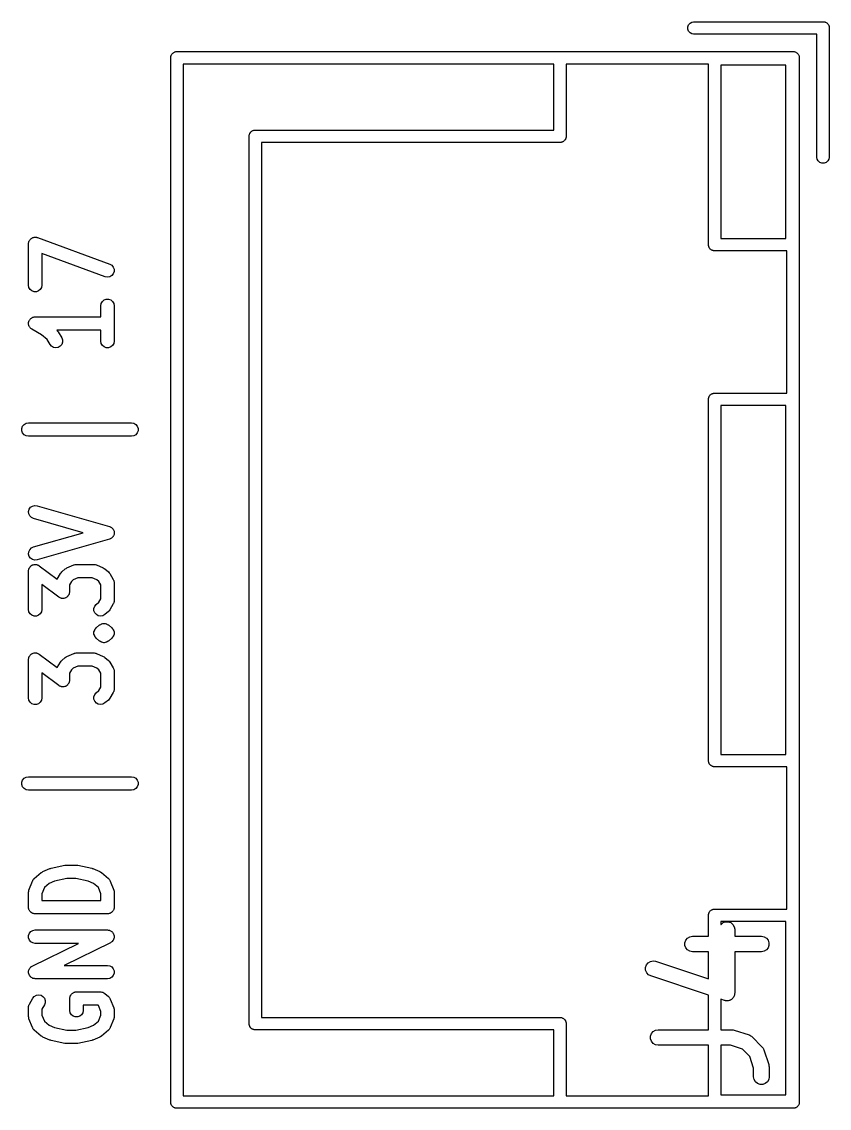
# Model space of a CAD drawing. Extents: x 100.8 to 195, y -113.5 to -35.1.
# Drawn here: x 178.49 to 186.31, y -98.72 to -88.19 of the extents above; entities that cross this region are included whole.
import ezdxf

# ---------------------------------------------------------------- set-up
doc = ezdxf.new("R2010")
doc.units = 0
doc.header["$MEASUREMENT"] = 0
doc.layers.add('BLACK', color=7, linetype='CONTINUOUS')

msp = doc.modelspace()

# ---------------------------------------------------------------- linework, layer by layer
at = {"layer": 'BLACK', "linetype": 'CONTINUOUS'}
for p, q in [((184.94, -88.2394), (184.947, -88.2195)), ((184.94, -88.2606), (184.94, -88.2394)), ((184.947, -88.2195), (184.961, -88.2033)), ((184.961, -88.2033), (184.979, -88.1927)), ((184.979, -88.1927), (184.995, -88.19)), ((184.995, -88.19), (186.255, -88.19)), ((186.255, -88.19), (186.261, -88.19)), ((186.255, -88.19), (186.255, -88.19)), ((186.261, -88.19), (186.266, -88.1918)), ((186.266, -88.1918), (186.271, -88.1927)), ((186.271, -88.1927), (186.275, -88.1954)), ((186.275, -88.1954), (186.28, -88.1972)), ((186.28, -88.1972), (186.285, -88.2007)), ((186.285, -88.2007), (186.289, -88.2033)), ((186.289, -88.2033), (186.293, -88.2074)), ((186.293, -88.2074), (186.297, -88.2108)), ((186.297, -88.2108), (186.299, -88.2155)), ((186.299, -88.2155), (186.303, -88.2195)), ((186.303, -88.2195), (186.305, -88.2245)), ((186.305, -88.2245), (186.307, -88.2292)), ((186.307, -88.2292), (186.308, -88.2344)), ((186.308, -88.2344), (186.31, -88.2394)), ((186.31, -88.2394), (186.31, -88.2447)), ((184.947, -88.2805), (184.94, -88.2606)), ((184.961, -88.2967), (184.947, -88.2805)), ((184.979, -88.3073), (184.961, -88.2967)), ((184.995, -88.31), (184.979, -88.3073)), ((186.19, -88.31), (184.995, -88.31)), ((186.19, -89.5052), (186.19, -88.31)), ((186.31, -88.2447), (186.31, -88.2448)), ((186.31, -88.2448), (186.31, -89.5052)), ((179.93, -88.5294), (179.932, -88.5244)), ((179.93, -88.5347), (179.93, -88.5294)), ((179.93, -88.5348), (179.93, -88.5347)), ((179.93, -98.6494), (179.93, -88.5348)), ((179.932, -88.5244), (179.933, -88.5192)), ((179.933, -88.5192), (179.935, -88.5145)), ((179.935, -88.5145), (179.937, -88.5095)), ((179.937, -88.5095), (179.941, -88.5055)), ((179.941, -88.5055), (179.943, -88.5008)), ((179.943, -88.5008), (179.947, -88.4974)), ((179.947, -88.4974), (179.951, -88.4933)), ((179.951, -88.4933), (179.955, -88.4907)), ((179.955, -88.4907), (179.96, -88.4872)), ((179.96, -88.4872), (179.965, -88.4854)), ((179.965, -88.4854), (179.969, -88.4827)), ((179.969, -88.4827), (179.974, -88.4818)), ((179.974, -88.4818), (179.979, -88.48)), ((179.979, -88.48), (179.985, -88.48)), ((179.985, -88.48), (179.985, -88.48)), ((179.985, -88.48), (185.965, -88.48)), ((185.965, -88.48), (185.971, -88.48)), ((185.965, -88.48), (185.965, -88.48)), ((185.971, -88.48), (185.976, -88.4818)), ((185.976, -88.4818), (185.981, -88.4827)), ((185.981, -88.4827), (185.985, -88.4854)), ((185.985, -88.4854), (185.99, -88.4872)), ((185.99, -88.4872), (185.995, -88.4907)), ((185.995, -88.4907), (185.999, -88.4933)), ((185.999, -88.4933), (186.003, -88.4974)), ((186.003, -88.4974), (186.007, -88.5008)), ((186.007, -88.5008), (186.009, -88.5055)), ((186.009, -88.5055), (186.013, -88.5095)), ((186.013, -88.5095), (186.015, -88.5145)), ((186.015, -88.5145), (186.017, -88.5192)), ((186.017, -88.5192), (186.018, -88.5244)), ((186.018, -88.5244), (186.02, -88.5294)), ((186.02, -88.5294), (186.02, -88.5347)), ((186.02, -88.5347), (186.02, -88.5348)), ((186.02, -88.5348), (186.02, -98.6652)), ((180.05, -88.6), (180.05, -98.6)), ((183.64, -88.6), (180.05, -88.6)), ((183.64, -89.24), (183.64, -88.6)), ((185.14, -88.6), (183.76, -88.6)), ((183.76, -88.6), (183.76, -89.3052)), ((185.14, -90.3394), (185.14, -88.6)), ((185.26, -88.61), (185.26, -90.29)), ((185.89, -88.61), (185.26, -88.61)), ((185.89, -90.29), (185.89, -88.61)), ((180.69, -89.2894), (180.692, -89.2844)), ((180.69, -89.2947), (180.69, -89.2894)), ((180.692, -89.2844), (180.693, -89.2792)), ((180.693, -89.2792), (180.695, -89.2745)), ((180.695, -89.2745), (180.697, -89.2695)), ((180.697, -89.2695), (180.701, -89.2655)), ((180.701, -89.2655), (180.703, -89.2608)), ((180.703, -89.2608), (180.707, -89.2574)), ((180.707, -89.2574), (180.711, -89.2533)), ((180.711, -89.2533), (180.715, -89.2507)), ((180.715, -89.2507), (180.72, -89.2472)), ((180.72, -89.2472), (180.725, -89.2454)), ((180.725, -89.2454), (180.729, -89.2427)), ((180.729, -89.2427), (180.734, -89.2418)), ((180.734, -89.2418), (180.739, -89.24)), ((180.739, -89.24), (180.745, -89.24)), ((180.745, -89.24), (180.745, -89.24)), ((180.745, -89.24), (183.64, -89.24)), ((180.69, -89.2948), (180.69, -89.2947)), ((180.69, -93.5948), (180.69, -89.2948)), ((183.705, -89.36), (180.81, -89.36)), ((180.81, -89.36), (180.81, -97.84)), ((183.711, -89.36), (183.705, -89.36)), ((183.705, -89.36), (183.705, -89.36)), ((183.716, -89.3582), (183.711, -89.36)), ((183.721, -89.3573), (183.716, -89.3582)), ((183.725, -89.3546), (183.721, -89.3573)), ((183.73, -89.3528), (183.725, -89.3546)), ((183.735, -89.3493), (183.73, -89.3528)), ((183.739, -89.3467), (183.735, -89.3493)), ((183.743, -89.3426), (183.739, -89.3467)), ((183.747, -89.3392), (183.743, -89.3426)), ((183.749, -89.3345), (183.747, -89.3392)), ((183.753, -89.3305), (183.749, -89.3345)), ((183.755, -89.3255), (183.753, -89.3305)), ((183.757, -89.3208), (183.755, -89.3255)), ((183.758, -89.3156), (183.757, -89.3208)), ((183.76, -89.3106), (183.758, -89.3156)), ((183.76, -89.3052), (183.76, -89.3053)), ((183.76, -89.3053), (183.76, -89.3106)), ((186.193, -89.5208), (186.19, -89.5052)), ((186.203, -89.5392), (186.193, -89.5208)), ((186.22, -89.5528), (186.203, -89.5392)), ((186.239, -89.56), (186.22, -89.5528)), ((186.261, -89.56), (186.239, -89.56)), ((186.28, -89.5528), (186.261, -89.56)), ((186.297, -89.5392), (186.28, -89.5528)), ((186.307, -89.5208), (186.297, -89.5392)), ((186.31, -89.5052), (186.307, -89.5208)), ((178.552, -90.3429), (178.553, -90.3372)), ((178.552, -90.7429), (178.552, -90.3429)), ((178.553, -90.3314), (178.555, -90.3261)), ((178.553, -90.3372), (178.553, -90.3314)), ((178.555, -90.3261), (178.556, -90.3206)), ((178.556, -90.3206), (178.558, -90.3156)), ((178.558, -90.3156), (178.56, -90.3102)), ((178.56, -90.3102), (178.564, -90.3059)), ((178.564, -90.3059), (178.567, -90.3011)), ((178.567, -90.3011), (178.571, -90.2974)), ((178.571, -90.2974), (178.575, -90.2929)), ((178.575, -90.2929), (178.58, -90.2902)), ((178.58, -90.2902), (178.584, -90.2866)), ((178.584, -90.2866), (178.59, -90.2846)), ((178.59, -90.2846), (178.595, -90.2817)), ((178.595, -90.2817), (178.6, -90.2808)), ((178.6, -90.2808), (178.605, -90.2788)), ((178.605, -90.2788), (178.611, -90.2788)), ((178.611, -90.2788), (178.617, -90.2779)), ((178.617, -90.2779), (178.622, -90.2788)), ((178.622, -90.2788), (178.628, -90.2788)), ((178.628, -90.2788), (178.633, -90.2808)), ((178.633, -90.2808), (178.639, -90.2818)), ((178.639, -90.2818), (179.339, -90.539)), ((185.14, -90.3606), (185.14, -90.3394)), ((185.26, -90.29), (185.89, -90.29)), ((179.294, -90.661), (178.682, -90.436)), ((178.682, -90.436), (178.682, -90.7429)), ((185.142, -90.3656), (185.14, -90.3606)), ((185.143, -90.3708), (185.142, -90.3656)), ((185.145, -90.3755), (185.143, -90.3708)), ((185.147, -90.3805), (185.145, -90.3755)), ((185.151, -90.3845), (185.147, -90.3805)), ((185.153, -90.3892), (185.151, -90.3845)), ((185.157, -90.3926), (185.153, -90.3892)), ((185.161, -90.3967), (185.157, -90.3926)), ((185.165, -90.3993), (185.161, -90.3967)), ((185.17, -90.4028), (185.165, -90.3993)), ((185.175, -90.4046), (185.17, -90.4028)), ((185.179, -90.4073), (185.175, -90.4046)), ((185.184, -90.4082), (185.179, -90.4073)), ((185.189, -90.41), (185.184, -90.4082)), ((185.195, -90.41), (185.189, -90.41)), ((185.9, -90.41), (185.195, -90.41)), ((185.195, -90.41), (185.195, -90.41)), ((185.9, -91.79), (185.9, -90.41)), ((179.339, -90.539), (179.359, -90.5503)), ((179.359, -90.5503), (179.373, -90.5677)), ((179.316, -90.665), (179.294, -90.661)), ((179.339, -90.6611), (179.316, -90.665)), ((179.358, -90.6499), (179.339, -90.6611)), ((179.373, -90.6327), (179.358, -90.6499)), ((179.373, -90.5677), (179.381, -90.5889)), ((179.381, -90.6115), (179.373, -90.6327)), ((179.381, -90.5889), (179.381, -90.6115)), ((178.556, -90.7651), (178.552, -90.7429)), ((178.567, -90.7846), (178.556, -90.7651)), ((178.678, -90.7651), (178.666, -90.7846)), ((178.682, -90.7429), (178.678, -90.7651)), ((178.584, -90.7991), (178.567, -90.7846)), ((178.605, -90.8069), (178.584, -90.7991)), ((178.628, -90.8069), (178.605, -90.8069)), ((178.649, -90.7991), (178.628, -90.8069)), ((178.666, -90.7846), (178.649, -90.7991)), ((179.252, -90.9429), (179.256, -90.9206)), ((179.252, -91.0493), (179.252, -90.9429)), ((179.256, -90.9206), (179.267, -90.9011)), ((179.267, -90.9011), (179.284, -90.8866)), ((179.284, -90.8866), (179.305, -90.8788)), ((179.305, -90.8788), (179.328, -90.8788)), ((179.328, -90.8788), (179.349, -90.8866)), ((179.349, -90.8866), (179.366, -90.9011)), ((179.366, -90.9011), (179.378, -90.9206)), ((179.378, -90.9206), (179.382, -90.9429)), ((179.382, -90.9429), (179.382, -91.2857)), ((178.558, -91.0873), (178.56, -91.0818)), ((178.56, -91.0818), (178.564, -91.0775)), ((178.564, -91.0775), (178.567, -91.0727)), ((178.567, -91.0727), (178.571, -91.069)), ((178.571, -91.069), (178.575, -91.0645)), ((178.575, -91.0645), (178.58, -91.0617)), ((178.58, -91.0617), (178.584, -91.0581)), ((178.584, -91.0581), (178.589, -91.0561)), ((178.589, -91.0561), (178.594, -91.0532)), ((178.594, -91.0532), (178.6, -91.0522)), ((178.6, -91.0522), (178.605, -91.0503)), ((178.605, -91.0503), (178.611, -91.0503)), ((178.611, -91.0503), (178.617, -91.0493)), ((178.617, -91.0493), (179.252, -91.0493)), ((178.552, -91.1146), (178.553, -91.1088)), ((178.553, -91.12), (178.552, -91.1146)), ((178.553, -91.103), (178.555, -91.0978)), ((178.553, -91.1088), (178.553, -91.103)), ((178.553, -91.1256), (178.553, -91.12)), ((178.555, -91.1311), (178.553, -91.1256)), ((178.555, -91.0923), (178.558, -91.0873)), ((178.555, -91.0978), (178.555, -91.0923)), ((178.556, -91.1368), (178.555, -91.1311)), ((178.558, -91.1416), (178.556, -91.1368)), ((178.56, -91.1468), (178.558, -91.1416)), ((178.564, -91.1513), (178.56, -91.1468)), ((178.567, -91.1563), (178.564, -91.1513)), ((178.571, -91.1598), (178.567, -91.1563)), ((178.575, -91.1641), (178.571, -91.1598)), ((178.58, -91.167), (178.575, -91.1641)), ((178.584, -91.1707), (178.58, -91.167)), ((178.679, -91.2248), (178.584, -91.1707)), ((179.252, -91.1793), (178.826, -91.1793)), ((178.826, -91.1793), (178.833, -91.1876)), ((178.833, -91.1876), (178.839, -91.1958)), ((179.252, -91.2857), (179.252, -91.1793)), ((178.733, -91.2708), (178.679, -91.2248)), ((178.761, -91.3185), (178.733, -91.2708)), ((178.839, -91.1958), (178.873, -91.253)), ((178.873, -91.253), (178.881, -91.2741)), ((178.881, -91.2741), (178.881, -91.2967)), ((179.256, -91.3079), (179.252, -91.2857)), ((179.382, -91.2857), (179.378, -91.3079)), ((178.775, -91.3357), (178.761, -91.3185)), ((178.795, -91.3469), (178.775, -91.3357)), ((178.817, -91.3507), (178.795, -91.3469)), ((178.839, -91.3467), (178.817, -91.3507)), ((178.859, -91.3353), (178.839, -91.3467)), ((178.873, -91.318), (178.859, -91.3353)), ((178.881, -91.2967), (178.873, -91.318)), ((179.267, -91.3275), (179.256, -91.3079)), ((179.284, -91.342), (179.267, -91.3275)), ((179.305, -91.3497), (179.284, -91.342)), ((179.328, -91.3497), (179.305, -91.3497)), ((179.349, -91.342), (179.328, -91.3497)), ((179.366, -91.3275), (179.349, -91.342)), ((179.378, -91.3079), (179.366, -91.3275)), ((185.145, -91.8245), (185.147, -91.8195)), ((185.147, -91.8195), (185.151, -91.8155)), ((185.151, -91.8155), (185.153, -91.8108)), ((185.153, -91.8108), (185.157, -91.8074)), ((185.157, -91.8074), (185.161, -91.8033)), ((185.161, -91.8033), (185.165, -91.8007)), ((185.165, -91.8007), (185.17, -91.7972)), ((185.17, -91.7972), (185.175, -91.7954)), ((185.175, -91.7954), (185.179, -91.7927)), ((185.179, -91.7927), (185.184, -91.7918)), ((185.184, -91.7918), (185.189, -91.79)), ((185.189, -91.79), (185.195, -91.79)), ((185.195, -91.79), (185.195, -91.79)), ((185.195, -91.79), (185.9, -91.79)), ((185.14, -91.8394), (185.142, -91.8344)), ((185.14, -91.8447), (185.14, -91.8394)), ((185.14, -91.8448), (185.14, -91.8447)), ((185.14, -95.3394), (185.14, -91.8448)), ((185.142, -91.8344), (185.143, -91.8292)), ((185.143, -91.8292), (185.145, -91.8245)), ((185.26, -91.91), (185.26, -95.29)), ((185.89, -91.91), (185.26, -91.91)), ((185.89, -95.29), (185.89, -91.91)), ((178.486, -92.1316), (178.494, -92.1104)), ((178.486, -92.1541), (178.486, -92.1316)), ((178.494, -92.1104), (178.508, -92.0931)), ((178.508, -92.0931), (178.528, -92.0818)), ((178.528, -92.0818), (178.55, -92.0779)), ((178.55, -92.0779), (179.55, -92.0779)), ((179.55, -92.0779), (179.572, -92.0818)), ((179.572, -92.0818), (179.592, -92.0931)), ((179.592, -92.0931), (179.606, -92.1104)), ((179.606, -92.1104), (179.614, -92.1316)), ((179.614, -92.1316), (179.614, -92.1541)), ((178.494, -92.1754), (178.486, -92.1541)), ((178.508, -92.1927), (178.494, -92.1754)), ((178.528, -92.2039), (178.508, -92.1927)), ((178.55, -92.2079), (178.528, -92.2039)), ((179.55, -92.2079), (178.55, -92.2079)), ((179.572, -92.2039), (179.55, -92.2079)), ((179.592, -92.1927), (179.572, -92.2039)), ((179.606, -92.1754), (179.592, -92.1927)), ((179.614, -92.1541), (179.606, -92.1754)), ((178.552, -92.9361), (178.558, -92.9144)), ((178.554, -92.9586), (178.552, -92.9361)), ((178.563, -92.9793), (178.554, -92.9586)), ((178.558, -92.9144), (178.571, -92.8961)), ((178.579, -92.9955), (178.563, -92.9793)), ((178.571, -92.8961), (178.59, -92.8835)), ((178.59, -92.8835), (178.612, -92.878)), ((178.612, -92.878), (178.635, -92.8804)), ((178.635, -92.8804), (179.335, -93.0804)), ((178.599, -93.0054), (178.579, -92.9955)), ((179.08, -93.1429), (178.599, -93.0054)), ((179.335, -93.0804), (179.339, -93.0824)), ((179.339, -93.0824), (179.343, -93.0835)), ((179.343, -93.0835), (179.349, -93.0873)), ((178.599, -93.2804), (179.08, -93.1429)), ((179.349, -93.0873), (179.355, -93.0902)), ((179.355, -93.0902), (179.358, -93.0936)), ((179.358, -93.0936), (179.362, -93.0961)), ((179.362, -93.1896), (179.358, -93.1922)), ((179.362, -93.0961), (179.366, -93.1016)), ((179.366, -93.1841), (179.362, -93.1896)), ((179.366, -93.1016), (179.371, -93.1065)), ((179.371, -93.1793), (179.366, -93.1841)), ((179.371, -93.1065), (179.372, -93.1107)), ((179.372, -93.175), (179.371, -93.1793)), ((179.372, -93.1107), (179.375, -93.1144)), ((179.375, -93.1713), (179.372, -93.175)), ((179.375, -93.1144), (179.377, -93.1209)), ((179.377, -93.1648), (179.375, -93.1713)), ((179.377, -93.1209), (179.38, -93.1271)), ((179.38, -93.1586), (179.377, -93.1648)), ((179.38, -93.1271), (179.38, -93.1317)), ((179.38, -93.1317), (179.381, -93.1361)), ((179.381, -93.1496), (179.38, -93.154)), ((179.38, -93.154), (179.38, -93.1586)), ((179.381, -93.1361), (179.381, -93.1429)), ((179.381, -93.1429), (179.381, -93.1496)), ((178.563, -93.3065), (178.579, -93.2902)), ((178.579, -93.2902), (178.599, -93.2804)), ((179.335, -93.2054), (178.635, -93.4054)), ((179.339, -93.2033), (179.335, -93.2054)), ((179.343, -93.2022), (179.339, -93.2033)), ((179.349, -93.1984), (179.343, -93.2022)), ((179.355, -93.1955), (179.349, -93.1984)), ((179.358, -93.1922), (179.355, -93.1955)), ((178.552, -93.3496), (178.554, -93.3271)), ((178.558, -93.3713), (178.552, -93.3496)), ((178.554, -93.3271), (178.563, -93.3065)), ((178.571, -93.3896), (178.558, -93.3713)), ((178.59, -93.4022), (178.571, -93.3896)), ((178.552, -93.5065), (178.554, -93.4994)), ((178.554, -93.4994), (178.556, -93.4921)), ((178.556, -93.4921), (178.558, -93.4887)), ((178.558, -93.4887), (178.559, -93.4849)), ((178.559, -93.4849), (178.563, -93.4789)), ((178.563, -93.4789), (178.567, -93.4725)), ((178.567, -93.4725), (178.57, -93.47)), ((178.57, -93.47), (178.572, -93.4668)), ((178.572, -93.4668), (178.578, -93.4628)), ((178.578, -93.4628), (178.584, -93.458)), ((178.584, -93.458), (178.588, -93.4567)), ((178.588, -93.4567), (178.591, -93.4545)), ((178.612, -93.4077), (178.59, -93.4022)), ((178.591, -93.4545), (178.598, -93.4528)), ((178.598, -93.4528), (178.605, -93.4503)), ((178.605, -93.4503), (178.609, -93.4503)), ((178.609, -93.4503), (178.613, -93.4494)), ((178.635, -93.4054), (178.612, -93.4077)), ((178.613, -93.4494), (178.621, -93.4503)), ((178.621, -93.4503), (178.628, -93.4503)), ((178.628, -93.4503), (178.632, -93.4516)), ((178.632, -93.4516), (178.636, -93.4521)), ((178.636, -93.4521), (178.642, -93.4554)), ((178.642, -93.4554), (178.649, -93.458)), ((178.649, -93.458), (178.652, -93.4605)), ((178.652, -93.4605), (178.656, -93.4623)), ((178.656, -93.4623), (178.829, -93.5924)), ((178.874, -93.5221), (178.908, -93.4935)), ((178.908, -93.4935), (178.916, -93.4885)), ((178.916, -93.4885), (178.924, -93.4831)), ((178.924, -93.4831), (178.991, -93.4545)), ((178.991, -93.4545), (178.993, -93.4541)), ((178.993, -93.4541), (178.994, -93.4532)), ((178.994, -93.4532), (179.004, -93.4516)), ((179.004, -93.4516), (179.013, -93.4494)), ((179.013, -93.4494), (179.015, -93.4496)), ((179.015, -93.4496), (179.017, -93.4493)), ((179.017, -93.4493), (179.183, -93.4493)), ((179.183, -93.4493), (179.185, -93.4496)), ((179.185, -93.4496), (179.187, -93.4494)), ((179.187, -93.4494), (179.196, -93.4516)), ((179.196, -93.4516), (179.206, -93.4532)), ((179.206, -93.4532), (179.207, -93.4541)), ((179.207, -93.4541), (179.209, -93.4545)), ((179.209, -93.4545), (179.276, -93.4831)), ((179.276, -93.4831), (179.284, -93.4885)), ((179.284, -93.4885), (179.292, -93.4935)), ((179.292, -93.4935), (179.326, -93.5221)), ((178.552, -93.5104), (178.552, -93.5065)), ((178.552, -93.5143), (178.552, -93.5104)), ((178.552, -93.8857), (178.552, -93.5143)), ((178.829, -93.5924), (178.861, -93.5387)), ((178.861, -93.5387), (178.867, -93.5304)), ((178.867, -93.5304), (178.874, -93.5221)), ((178.985, -93.5987), (178.967, -93.6136)), ((179.03, -93.5793), (178.985, -93.5987)), ((179.17, -93.5793), (179.03, -93.5793)), ((179.215, -93.5987), (179.17, -93.5793)), ((179.233, -93.6136), (179.215, -93.5987)), ((179.326, -93.5221), (179.332, -93.5304)), ((179.332, -93.5304), (179.339, -93.5387)), ((179.339, -93.5387), (179.373, -93.5958)), ((179.373, -93.5958), (179.375, -93.6013)), ((179.375, -93.6013), (179.378, -93.6063)), ((179.378, -93.6063), (179.379, -93.6118)), ((180.69, -97.9052), (180.69, -93.5948)), ((178.844, -93.7663), (178.682, -93.6443)), ((178.682, -93.6443), (178.682, -93.8857)), ((178.967, -93.6136), (178.948, -93.6461)), ((178.948, -93.6461), (178.948, -93.7143)), ((178.948, -93.7143), (178.948, -93.7181)), ((179.252, -93.6461), (179.233, -93.6136)), ((179.252, -93.7824), (179.252, -93.6461)), ((179.379, -93.6118), (179.381, -93.617)), ((179.381, -93.617), (179.381, -93.6228)), ((179.381, -93.6228), (179.382, -93.6286)), ((179.382, -93.6286), (179.382, -93.8)), ((178.848, -93.7681), (178.844, -93.7663)), ((178.851, -93.7706), (178.848, -93.7681)), ((178.858, -93.7731), (178.851, -93.7706)), ((178.864, -93.7765), (178.858, -93.7731)), ((178.868, -93.777), (178.864, -93.7765)), ((178.872, -93.7783), (178.868, -93.777)), ((178.879, -93.7783), (178.872, -93.7783)), ((178.887, -93.7792), (178.879, -93.7783)), ((178.891, -93.7783), (178.887, -93.7792)), ((178.895, -93.7783), (178.891, -93.7783)), ((178.902, -93.7758), (178.895, -93.7783)), ((178.909, -93.7741), (178.902, -93.7758)), ((178.912, -93.7719), (178.909, -93.7741)), ((178.916, -93.7706), (178.912, -93.7719)), ((178.922, -93.7658), (178.916, -93.7706)), ((178.928, -93.7617), (178.922, -93.7658)), ((178.93, -93.7586), (178.928, -93.7617)), ((178.933, -93.7561), (178.93, -93.7586)), ((178.937, -93.7496), (178.933, -93.7561)), ((178.941, -93.7437), (178.937, -93.7496)), ((178.942, -93.7399), (178.941, -93.7437)), ((178.944, -93.7365), (178.942, -93.7399)), ((178.946, -93.7292), (178.944, -93.7365)), ((178.948, -93.7221), (178.946, -93.7292)), ((178.948, -93.7181), (178.948, -93.7221)), ((179.208, -93.8364), (179.233, -93.8149)), ((179.233, -93.8149), (179.252, -93.7824)), ((179.378, -93.8222), (179.375, -93.8273)), ((179.379, -93.8168), (179.378, -93.8222)), ((179.381, -93.8116), (179.379, -93.8168)), ((179.382, -93.8), (179.381, -93.8057)), ((179.381, -93.8057), (179.381, -93.8116)), ((178.556, -93.9079), (178.552, -93.8857)), ((178.567, -93.9275), (178.556, -93.9079)), ((178.584, -93.942), (178.567, -93.9275)), ((178.666, -93.9275), (178.649, -93.942)), ((178.678, -93.9079), (178.666, -93.9275)), ((178.682, -93.8857), (178.678, -93.9079)), ((179.186, -93.8751), (179.193, -93.8538)), ((179.186, -93.8977), (179.186, -93.8751)), ((179.194, -93.9188), (179.186, -93.8977)), ((179.193, -93.8538), (179.208, -93.8364)), ((179.209, -93.9359), (179.194, -93.9188)), ((179.326, -93.9065), (179.292, -93.9351)), ((179.332, -93.8982), (179.326, -93.9065)), ((179.339, -93.8899), (179.332, -93.8982)), ((179.373, -93.8328), (179.339, -93.8899)), ((179.375, -93.8273), (179.373, -93.8328)), ((178.605, -93.9497), (178.584, -93.942)), ((178.628, -93.9497), (178.605, -93.9497)), ((178.649, -93.942), (178.628, -93.9497)), ((179.228, -93.947), (179.209, -93.9359)), ((179.251, -93.9507), (179.228, -93.947)), ((179.242, -94.0355), (179.251, -94.0303)), ((179.273, -93.9466), (179.251, -93.9507)), ((179.251, -94.0303), (179.26, -94.0249)), ((179.26, -94.0249), (179.261, -94.0247)), ((179.261, -94.0247), (179.262, -94.0244)), ((179.262, -94.0244), (179.272, -94.0227)), ((179.272, -94.0227), (179.283, -94.0207)), ((179.292, -93.9351), (179.273, -93.9466)), ((179.283, -94.0207), (179.283, -94.0208)), ((179.283, -94.0208), (179.284, -94.0207)), ((179.284, -94.0207), (179.294, -94.0227)), ((179.294, -94.0227), (179.305, -94.0244)), ((179.305, -94.0244), (179.306, -94.0247)), ((179.306, -94.0247), (179.306, -94.0249)), ((179.306, -94.0249), (179.315, -94.0303)), ((179.315, -94.0303), (179.325, -94.0355)), ((179.186, -94.1023), (179.19, -94.0924)), ((179.186, -94.1027), (179.186, -94.1023)), ((179.186, -94.103), (179.186, -94.1027)), ((179.186, -94.1033), (179.186, -94.103)), ((179.186, -94.1037), (179.186, -94.1033)), ((179.186, -94.1143), (179.186, -94.1037)), ((179.186, -94.1249), (179.186, -94.1143)), ((179.186, -94.1252), (179.186, -94.1249)), ((179.186, -94.1256), (179.186, -94.1252)), ((179.186, -94.1259), (179.186, -94.1256)), ((179.186, -94.1262), (179.186, -94.1259)), ((179.19, -94.1362), (179.186, -94.1262)), ((179.19, -94.0924), (179.193, -94.0824)), ((179.193, -94.1462), (179.19, -94.1362)), ((179.193, -94.0824), (179.194, -94.0821)), ((179.194, -94.0812), (179.201, -94.0731)), ((179.194, -94.0815), (179.194, -94.0812)), ((179.194, -94.0818), (179.194, -94.0815)), ((179.194, -94.0821), (179.194, -94.0818)), ((179.201, -94.0731), (179.208, -94.0649)), ((179.208, -94.0649), (179.241, -94.0364)), ((179.241, -94.0364), (179.242, -94.036)), ((179.242, -94.036), (179.242, -94.0355)), ((179.325, -94.0355), (179.325, -94.036)), ((179.325, -94.036), (179.326, -94.0364)), ((179.326, -94.0364), (179.359, -94.0649)), ((179.359, -94.0649), (179.366, -94.0731)), ((179.366, -94.0731), (179.373, -94.0812)), ((179.373, -94.0812), (179.373, -94.0815)), ((179.373, -94.0815), (179.373, -94.0818)), ((179.373, -94.0818), (179.373, -94.0821)), ((179.373, -94.0821), (179.373, -94.0824)), ((179.373, -94.0824), (179.377, -94.0923)), ((179.377, -94.1362), (179.373, -94.1462)), ((179.377, -94.0923), (179.381, -94.1023)), ((179.381, -94.1262), (179.377, -94.1362)), ((179.381, -94.1023), (179.381, -94.1027)), ((179.381, -94.1027), (179.381, -94.103)), ((179.381, -94.103), (179.381, -94.1033)), ((179.381, -94.1033), (179.381, -94.1037)), ((179.381, -94.1037), (179.381, -94.1143)), ((179.381, -94.1143), (179.381, -94.1249)), ((179.381, -94.1249), (179.381, -94.1252)), ((179.381, -94.1252), (179.381, -94.1256)), ((179.381, -94.1256), (179.381, -94.1259)), ((179.381, -94.1259), (179.381, -94.1262)), ((179.194, -94.1465), (179.193, -94.1462)), ((179.194, -94.1468), (179.194, -94.1465)), ((179.194, -94.147), (179.194, -94.1468)), ((179.194, -94.1474), (179.194, -94.147)), ((179.201, -94.1555), (179.194, -94.1474)), ((179.208, -94.1636), (179.201, -94.1555)), ((179.241, -94.1922), (179.208, -94.1636)), ((179.242, -94.1926), (179.241, -94.1922)), ((179.242, -94.1931), (179.242, -94.1926)), ((179.251, -94.1983), (179.242, -94.1931)), ((179.26, -94.2037), (179.251, -94.1983)), ((179.261, -94.2038), (179.26, -94.2037)), ((179.262, -94.2042), (179.261, -94.2038)), ((179.272, -94.2059), (179.262, -94.2042)), ((179.283, -94.2079), (179.272, -94.2059)), ((179.284, -94.2079), (179.283, -94.2077)), ((179.283, -94.2077), (179.283, -94.2079)), ((179.294, -94.2059), (179.284, -94.2079)), ((179.305, -94.2042), (179.294, -94.2059)), ((179.306, -94.2038), (179.305, -94.2042)), ((179.315, -94.1983), (179.306, -94.2037)), ((179.306, -94.2037), (179.306, -94.2038)), ((179.325, -94.1931), (179.315, -94.1983)), ((179.326, -94.1922), (179.325, -94.1926)), ((179.325, -94.1926), (179.325, -94.1931)), ((179.359, -94.1636), (179.326, -94.1922)), ((179.366, -94.1555), (179.359, -94.1636)), ((179.373, -94.1474), (179.366, -94.1555)), ((179.373, -94.1462), (179.373, -94.1465)), ((179.373, -94.1465), (179.373, -94.1468)), ((179.373, -94.1468), (179.373, -94.147)), ((179.373, -94.147), (179.373, -94.1474)), ((178.556, -94.3492), (178.558, -94.3458)), ((178.558, -94.3458), (178.559, -94.3421)), ((178.559, -94.3421), (178.563, -94.3361)), ((178.563, -94.3361), (178.567, -94.3296)), ((178.567, -94.3296), (178.57, -94.3271)), ((178.57, -94.3271), (178.572, -94.324)), ((178.572, -94.324), (178.578, -94.3199)), ((178.578, -94.3199), (178.584, -94.3151)), ((178.584, -94.3151), (178.588, -94.3138)), ((178.588, -94.3138), (178.591, -94.3117)), ((178.591, -94.3117), (178.598, -94.31)), ((178.598, -94.31), (178.605, -94.3074)), ((178.605, -94.3074), (178.609, -94.3074)), ((178.609, -94.3074), (178.613, -94.3065)), ((178.613, -94.3065), (178.621, -94.3074)), ((178.621, -94.3074), (178.628, -94.3074)), ((178.628, -94.3074), (178.632, -94.3088)), ((178.632, -94.3088), (178.636, -94.3092)), ((178.636, -94.3092), (178.642, -94.3126)), ((178.642, -94.3126), (178.649, -94.3151)), ((178.649, -94.3151), (178.652, -94.3177)), ((178.652, -94.3177), (178.656, -94.3194)), ((178.656, -94.3194), (178.829, -94.4496)), ((178.908, -94.3506), (178.916, -94.3456)), ((178.916, -94.3456), (178.924, -94.3403)), ((178.924, -94.3403), (178.991, -94.3117)), ((178.991, -94.3117), (178.993, -94.3113)), ((178.993, -94.3113), (178.994, -94.3103)), ((178.994, -94.3103), (179.004, -94.3087)), ((179.004, -94.3087), (179.013, -94.3065)), ((179.013, -94.3065), (179.015, -94.3067)), ((179.015, -94.3067), (179.017, -94.3064)), ((179.017, -94.3064), (179.183, -94.3064)), ((179.183, -94.3064), (179.185, -94.3067)), ((179.185, -94.3067), (179.187, -94.3065)), ((179.187, -94.3065), (179.196, -94.3087)), ((179.196, -94.3087), (179.206, -94.3103)), ((179.206, -94.3103), (179.207, -94.3113)), ((179.207, -94.3113), (179.209, -94.3117)), ((179.209, -94.3117), (179.276, -94.3403)), ((179.276, -94.3403), (179.284, -94.3456)), ((179.284, -94.3456), (179.292, -94.3506)), ((178.552, -94.3637), (178.554, -94.3565)), ((178.552, -94.3676), (178.552, -94.3637)), ((178.552, -94.3714), (178.552, -94.3676)), ((178.552, -94.7429), (178.552, -94.3714)), ((178.554, -94.3565), (178.556, -94.3492)), ((178.829, -94.4496), (178.861, -94.3958)), ((178.861, -94.3958), (178.867, -94.3876)), ((178.867, -94.3876), (178.874, -94.3792)), ((178.874, -94.3792), (178.908, -94.3506)), ((179.03, -94.4364), (178.985, -94.4558)), ((179.17, -94.4364), (179.03, -94.4364)), ((179.215, -94.4558), (179.17, -94.4364)), ((179.292, -94.3506), (179.326, -94.3792)), ((179.326, -94.3792), (179.332, -94.3876)), ((179.332, -94.3876), (179.339, -94.3958)), ((179.339, -94.3958), (179.373, -94.453)), ((179.373, -94.453), (179.375, -94.4584)), ((178.844, -94.6234), (178.682, -94.5014)), ((178.682, -94.5014), (178.682, -94.7429)), ((178.967, -94.4708), (178.948, -94.5033)), ((178.948, -94.5033), (178.948, -94.5714)), ((178.985, -94.4558), (178.967, -94.4708)), ((179.233, -94.4708), (179.215, -94.4558)), ((179.252, -94.5033), (179.233, -94.4708)), ((179.252, -94.6396), (179.252, -94.5033)), ((179.375, -94.4584), (179.378, -94.4635)), ((179.378, -94.4635), (179.379, -94.4689)), ((179.379, -94.4689), (179.381, -94.4741)), ((179.381, -94.4741), (179.381, -94.48)), ((179.381, -94.48), (179.382, -94.4857)), ((179.382, -94.4857), (179.382, -94.6571)), ((178.848, -94.6252), (178.844, -94.6234)), ((178.851, -94.6277), (178.848, -94.6252)), ((178.858, -94.6303), (178.851, -94.6277)), ((178.864, -94.6336), (178.858, -94.6303)), ((178.868, -94.6341), (178.864, -94.6336)), ((178.872, -94.6354), (178.868, -94.6341)), ((178.879, -94.6354), (178.872, -94.6354)), ((178.887, -94.6363), (178.879, -94.6354)), ((178.891, -94.6354), (178.887, -94.6363)), ((178.895, -94.6354), (178.891, -94.6354)), ((178.902, -94.6329), (178.895, -94.6354)), ((178.909, -94.6312), (178.902, -94.6329)), ((178.912, -94.6291), (178.909, -94.6312)), ((178.916, -94.6277), (178.912, -94.6291)), ((178.922, -94.6229), (178.916, -94.6277)), ((178.928, -94.6189), (178.922, -94.6229)), ((178.93, -94.6157), (178.928, -94.6189)), ((178.933, -94.6132), (178.93, -94.6157)), ((178.937, -94.6068), (178.933, -94.6132)), ((178.941, -94.6008), (178.937, -94.6068)), ((178.942, -94.5971), (178.941, -94.6008)), ((178.944, -94.5937), (178.942, -94.5971)), ((178.946, -94.5863), (178.944, -94.5937)), ((178.948, -94.5792), (178.946, -94.5863)), ((178.948, -94.5714), (178.948, -94.5753)), ((178.948, -94.5753), (178.948, -94.5792)), ((179.233, -94.6721), (179.252, -94.6396)), ((179.382, -94.6571), (179.381, -94.6629)), ((179.381, -94.6629), (179.381, -94.6687)), ((178.556, -94.7651), (178.552, -94.7429)), ((178.567, -94.7846), (178.556, -94.7651)), ((178.678, -94.7651), (178.666, -94.7846)), ((178.682, -94.7429), (178.678, -94.7651)), ((179.186, -94.7322), (179.193, -94.7109)), ((179.186, -94.7548), (179.186, -94.7322)), ((179.194, -94.7759), (179.186, -94.7548)), ((179.193, -94.7109), (179.208, -94.6935)), ((179.208, -94.6935), (179.233, -94.6721)), ((179.326, -94.7636), (179.292, -94.7922)), ((179.333, -94.7553), (179.326, -94.7636)), ((179.339, -94.747), (179.333, -94.7553)), ((179.373, -94.6899), (179.339, -94.747)), ((179.375, -94.6844), (179.373, -94.6899)), ((179.378, -94.6794), (179.375, -94.6844)), ((179.379, -94.6739), (179.378, -94.6794)), ((179.381, -94.6687), (179.379, -94.6739)), ((178.584, -94.7991), (178.567, -94.7846)), ((178.605, -94.8069), (178.584, -94.7991)), ((178.628, -94.8069), (178.605, -94.8069)), ((178.649, -94.7991), (178.628, -94.8069)), ((178.666, -94.7846), (178.649, -94.7991)), ((179.209, -94.7931), (179.194, -94.7759)), ((179.228, -94.8042), (179.209, -94.7931)), ((179.251, -94.8079), (179.228, -94.8042)), ((179.273, -94.8037), (179.251, -94.8079)), ((179.292, -94.7922), (179.273, -94.8037)), ((185.26, -95.29), (185.89, -95.29)), ((185.14, -95.3606), (185.14, -95.3394)), ((185.142, -95.3656), (185.14, -95.3606)), ((185.143, -95.3708), (185.142, -95.3656)), ((185.145, -95.3755), (185.143, -95.3708)), ((185.147, -95.3805), (185.145, -95.3755)), ((185.151, -95.3845), (185.147, -95.3805)), ((185.153, -95.3892), (185.151, -95.3845)), ((185.157, -95.3926), (185.153, -95.3892)), ((185.161, -95.3967), (185.157, -95.3926)), ((185.165, -95.3993), (185.161, -95.3967)), ((185.17, -95.4028), (185.165, -95.3993)), ((178.528, -95.5103), (178.55, -95.5064)), ((178.55, -95.5064), (179.55, -95.5064)), ((179.55, -95.5064), (179.572, -95.5103)), ((185.175, -95.4046), (185.17, -95.4028)), ((185.179, -95.4073), (185.175, -95.4046)), ((185.184, -95.4082), (185.179, -95.4073)), ((185.189, -95.41), (185.184, -95.4082)), ((185.195, -95.41), (185.189, -95.41)), ((185.9, -95.41), (185.195, -95.41)), ((185.195, -95.41), (185.195, -95.41)), ((185.9, -96.79), (185.9, -95.41)), ((178.486, -95.5601), (178.494, -95.5389)), ((178.486, -95.5827), (178.486, -95.5601)), ((178.494, -95.6039), (178.486, -95.5827)), ((178.494, -95.5389), (178.508, -95.5216)), ((178.508, -95.6212), (178.494, -95.6039)), ((178.508, -95.5216), (178.528, -95.5103)), ((179.572, -95.5103), (179.592, -95.5216)), ((179.592, -95.5216), (179.606, -95.5389)), ((179.606, -95.6039), (179.592, -95.6212)), ((179.606, -95.5389), (179.614, -95.5601)), ((179.614, -95.5827), (179.606, -95.6039)), ((179.614, -95.5601), (179.614, -95.5827)), ((178.528, -95.6325), (178.508, -95.6212)), ((178.55, -95.6364), (178.528, -95.6325)), ((179.55, -95.6364), (178.55, -95.6364)), ((179.572, -95.6325), (179.55, -95.6364)), ((179.592, -95.6212), (179.572, -95.6325)), ((178.608, -96.4935), (178.674, -96.4364)), ((178.674, -96.4364), (178.683, -96.4313)), ((178.683, -96.4313), (178.691, -96.426)), ((178.691, -96.426), (178.758, -96.3974)), ((178.758, -96.3974), (178.764, -96.396)), ((178.764, -96.396), (178.77, -96.3936)), ((178.77, -96.3936), (178.903, -96.365)), ((178.903, -96.365), (178.91, -96.3648)), ((178.91, -96.3648), (178.917, -96.3636)), ((178.917, -96.3636), (179.017, -96.3636)), ((179.017, -96.3636), (179.023, -96.3648)), ((179.023, -96.3648), (179.03, -96.365)), ((179.03, -96.365), (179.164, -96.3936)), ((179.164, -96.3936), (179.169, -96.396)), ((179.169, -96.396), (179.176, -96.3974)), ((179.176, -96.3974), (179.242, -96.426)), ((179.242, -96.426), (179.251, -96.4314)), ((179.251, -96.4314), (179.259, -96.4364)), ((179.259, -96.4364), (179.326, -96.4935)), ((178.556, -96.605), (178.589, -96.5193)), ((178.589, -96.5193), (178.592, -96.5153)), ((178.592, -96.5153), (178.593, -96.5109)), ((178.593, -96.5109), (178.598, -96.5058)), ((178.598, -96.5058), (178.601, -96.5)), ((178.601, -96.5), (178.605, -96.4971)), ((178.605, -96.4971), (178.608, -96.4935)), ((178.751, -96.5415), (178.705, -96.5816)), ((178.803, -96.5194), (178.751, -96.5415)), ((178.924, -96.4936), (178.803, -96.5194)), ((179.01, -96.4936), (178.924, -96.4936)), ((179.13, -96.5194), (179.01, -96.4936)), ((179.182, -96.5415), (179.13, -96.5194)), ((179.229, -96.5816), (179.182, -96.5415)), ((179.326, -96.4935), (179.329, -96.4971)), ((179.329, -96.4971), (179.332, -96.5)), ((179.332, -96.5), (179.336, -96.5057)), ((179.336, -96.5057), (179.34, -96.5109)), ((179.34, -96.5109), (179.342, -96.5153)), ((179.342, -96.5153), (179.344, -96.5193)), ((179.344, -96.5193), (179.377, -96.605)), ((178.552, -96.6272), (178.554, -96.6168)), ((178.552, -96.6279), (178.552, -96.6272)), ((178.552, -96.6286), (178.552, -96.6279)), ((178.552, -96.7714), (178.552, -96.6286)), ((178.554, -96.6168), (178.556, -96.6063)), ((178.556, -96.6057), (178.556, -96.605)), ((178.556, -96.6063), (178.556, -96.6057)), ((178.705, -96.5816), (178.682, -96.6408)), ((178.682, -96.6408), (178.682, -96.7064)), ((179.252, -96.6408), (179.229, -96.5816)), ((179.252, -96.7064), (179.252, -96.6408)), ((179.377, -96.605), (179.377, -96.6057)), ((179.377, -96.6057), (179.378, -96.6063)), ((179.378, -96.6063), (179.38, -96.6168)), ((179.38, -96.6168), (179.382, -96.6272)), ((179.382, -96.6272), (179.382, -96.6279)), ((179.382, -96.6279), (179.382, -96.6286)), ((179.382, -96.6286), (179.382, -96.7714)), ((178.682, -96.7064), (179.252, -96.7064)), ((178.553, -96.777), (178.552, -96.7714)), ((178.553, -96.7827), (178.553, -96.777)), ((178.555, -96.7881), (178.553, -96.7827)), ((178.556, -96.7937), (178.555, -96.7881)), ((178.558, -96.7986), (178.556, -96.7937)), ((178.56, -96.8039), (178.558, -96.7986)), ((178.564, -96.8083), (178.56, -96.8039)), ((178.567, -96.8132), (178.564, -96.8083)), ((178.571, -96.8169), (178.567, -96.8132)), ((178.575, -96.8212), (178.571, -96.8169)), ((178.58, -96.8241), (178.575, -96.8212)), ((178.584, -96.8277), (178.58, -96.8241)), ((178.59, -96.8297), (178.584, -96.8277)), ((178.594, -96.8325), (178.59, -96.8297)), ((178.6, -96.8335), (178.594, -96.8325)), ((178.605, -96.8354), (178.6, -96.8335)), ((178.611, -96.8354), (178.605, -96.8354)), ((178.617, -96.8364), (178.611, -96.8354)), ((179.317, -96.8364), (178.617, -96.8364)), ((179.322, -96.8354), (179.317, -96.8364)), ((179.328, -96.8354), (179.322, -96.8354)), ((179.333, -96.8335), (179.328, -96.8354)), ((179.339, -96.8325), (179.333, -96.8335)), ((179.344, -96.8297), (179.339, -96.8325)), ((179.349, -96.8277), (179.344, -96.8297)), ((179.354, -96.8241), (179.349, -96.8277)), ((179.358, -96.8212), (179.354, -96.8241)), ((179.362, -96.8169), (179.358, -96.8212)), ((179.366, -96.8132), (179.362, -96.8169)), ((179.369, -96.8083), (179.366, -96.8132)), ((179.373, -96.8039), (179.369, -96.8083)), ((179.375, -96.7986), (179.373, -96.8039)), ((179.378, -96.7937), (179.375, -96.7986)), ((179.379, -96.7881), (179.378, -96.7937)), ((179.381, -96.7827), (179.379, -96.7881)), ((179.382, -96.7714), (179.381, -96.777)), ((179.381, -96.777), (179.381, -96.7827)), ((185.14, -96.8394), (185.142, -96.8344)), ((185.14, -96.8447), (185.14, -96.8394)), ((185.14, -96.8448), (185.14, -96.8447)), ((185.14, -97.0536), (185.14, -96.8448)), ((185.142, -96.8344), (185.143, -96.8292)), ((185.143, -96.8292), (185.145, -96.8245)), ((185.145, -96.8245), (185.147, -96.8195)), ((185.147, -96.8195), (185.151, -96.8155)), ((185.151, -96.8155), (185.153, -96.8108)), ((185.153, -96.8108), (185.157, -96.8074)), ((185.157, -96.8074), (185.161, -96.8033)), ((185.161, -96.8033), (185.165, -96.8007)), ((185.165, -96.8007), (185.17, -96.7972)), ((185.17, -96.7972), (185.175, -96.7954)), ((185.175, -96.7954), (185.179, -96.7927)), ((185.179, -96.7927), (185.184, -96.7918)), ((185.184, -96.7918), (185.189, -96.79)), ((185.189, -96.79), (185.195, -96.79)), ((185.195, -96.79), (185.195, -96.79)), ((185.195, -96.79), (185.9, -96.79)), ((185.26, -96.91), (185.26, -96.9403)), ((185.89, -96.91), (185.26, -96.91)), ((185.26, -96.9403), (185.262, -96.9375)), ((185.262, -96.9375), (185.282, -96.9208)), ((185.282, -96.9208), (185.306, -96.9119)), ((185.306, -96.9119), (185.332, -96.9119)), ((185.332, -96.9119), (185.357, -96.9208)), ((185.357, -96.9208), (185.376, -96.9375)), ((185.376, -96.9375), (185.39, -96.9601)), ((185.39, -96.9601), (185.394, -96.9857)), ((185.89, -98.59), (185.89, -96.91)), ((178.553, -97.0459), (178.56, -97.0246)), ((178.553, -97.0684), (178.553, -97.0459)), ((178.56, -97.0896), (178.553, -97.0684)), ((178.56, -97.0246), (178.575, -97.0073)), ((178.575, -97.0073), (178.594, -96.9961)), ((178.594, -96.9961), (178.617, -96.9921)), ((178.617, -96.9921), (179.317, -96.9921)), ((179.317, -96.9921), (179.324, -96.9935)), ((179.324, -96.9935), (179.332, -96.994)), ((179.332, -96.994), (179.335, -96.9955)), ((179.335, -96.9955), (179.339, -96.9961)), ((179.339, -96.9961), (179.346, -97)), ((179.346, -97), (179.353, -97.0032)), ((179.353, -97.0032), (179.355, -97.0056)), ((179.355, -97.0056), (179.358, -97.0073)), ((179.358, -97.0073), (179.364, -97.0134)), ((179.364, -97.0134), (179.369, -97.0188)), ((179.369, -97.0188), (179.371, -97.022)), ((179.371, -97.022), (179.373, -97.0246)), ((179.373, -97.0246), (179.376, -97.032)), ((179.374, -97.0864), (179.373, -97.0896)), ((179.376, -97.0835), (179.374, -97.0864)), ((179.376, -97.032), (179.379, -97.0391)), ((179.378, -97.0758), (179.376, -97.0835)), ((179.381, -97.0684), (179.378, -97.0758)), ((179.379, -97.0391), (179.379, -97.0426)), ((179.379, -97.0426), (179.381, -97.0459)), ((179.381, -97.0459), (179.381, -97.0537)), ((179.381, -97.0537), (179.382, -97.0616)), ((179.382, -97.0616), (179.381, -97.0649)), ((179.381, -97.0649), (179.381, -97.0684)), ((184.921, -97.0911), (184.938, -97.0711)), ((184.938, -97.0711), (184.96, -97.0581)), ((184.96, -97.0581), (184.986, -97.0536)), ((184.986, -97.0536), (185.14, -97.0536)), ((185.394, -96.9857), (185.394, -97.0536)), ((185.394, -97.0536), (185.652, -97.0536)), ((185.652, -97.0536), (185.678, -97.0581)), ((185.678, -97.0581), (185.701, -97.0711)), ((185.701, -97.0711), (185.717, -97.0911)), ((178.575, -97.1069), (178.56, -97.0896)), ((178.594, -97.1182), (178.575, -97.1069)), ((178.588, -97.3416), (179.036, -97.1221)), ((178.617, -97.1221), (178.594, -97.1182)), ((179.036, -97.1221), (178.617, -97.1221)), ((179.345, -97.1155), (178.897, -97.335)), ((179.352, -97.1109), (179.345, -97.1155)), ((179.358, -97.1069), (179.352, -97.1109)), ((179.361, -97.1043), (179.358, -97.1069)), ((179.363, -97.1022), (179.361, -97.1043)), ((179.368, -97.0957), (179.363, -97.1022)), ((179.373, -97.0896), (179.368, -97.0957)), ((184.912, -97.1155), (184.921, -97.0911)), ((184.912, -97.1416), (184.912, -97.1155)), ((184.921, -97.1661), (184.912, -97.1416)), ((184.938, -97.186), (184.921, -97.1661)), ((184.96, -97.199), (184.938, -97.186)), ((185.701, -97.186), (185.678, -97.199)), ((185.717, -97.1661), (185.701, -97.186)), ((185.717, -97.0911), (185.726, -97.1155)), ((185.726, -97.1416), (185.717, -97.1661)), ((185.726, -97.1155), (185.726, -97.1416)), ((184.555, -97.3106), (184.577, -97.2969)), ((184.577, -97.2969), (184.603, -97.2917)), ((184.603, -97.2917), (184.628, -97.2955)), ((184.628, -97.2955), (185.14, -97.466)), ((184.986, -97.2036), (184.96, -97.199)), ((185.14, -97.2036), (184.986, -97.2036)), ((185.14, -97.466), (185.14, -97.2036)), ((185.652, -97.2036), (185.394, -97.2036)), ((185.394, -97.2036), (185.394, -97.6048)), ((185.678, -97.199), (185.652, -97.2036)), ((178.552, -97.3956), (178.553, -97.3922)), ((178.553, -97.4034), (178.552, -97.3956)), ((178.553, -97.3887), (178.555, -97.3813)), ((178.553, -97.3922), (178.553, -97.3887)), ((178.555, -97.3813), (178.557, -97.3737)), ((178.557, -97.3737), (178.559, -97.3708)), ((178.559, -97.3708), (178.56, -97.3675)), ((178.56, -97.3675), (178.565, -97.3615)), ((178.565, -97.3615), (178.57, -97.3549)), ((178.57, -97.3549), (178.573, -97.3529)), ((178.573, -97.3529), (178.575, -97.3502)), ((178.575, -97.3502), (178.582, -97.3463)), ((178.582, -97.3463), (178.588, -97.3416)), ((178.897, -97.335), (179.317, -97.335)), ((179.317, -97.335), (179.339, -97.3389)), ((179.339, -97.3389), (179.358, -97.3502)), ((179.358, -97.3502), (179.373, -97.3675)), ((179.373, -97.3675), (179.381, -97.3887)), ((179.381, -97.3887), (179.381, -97.4113)), ((184.531, -97.3557), (184.539, -97.331)), ((184.531, -97.3817), (184.531, -97.3557)), ((184.541, -97.4059), (184.531, -97.3817)), ((184.539, -97.331), (184.555, -97.3106)), ((178.553, -97.4113), (178.553, -97.4034)), ((178.554, -97.4146), (178.553, -97.4113)), ((178.554, -97.418), (178.554, -97.4146)), ((178.558, -97.4251), (178.554, -97.418)), ((178.56, -97.4325), (178.558, -97.4251)), ((178.563, -97.4352), (178.56, -97.4325)), ((178.564, -97.4383), (178.563, -97.4352)), ((178.57, -97.4438), (178.564, -97.4383)), ((178.575, -97.4498), (178.57, -97.4438)), ((178.578, -97.4515), (178.575, -97.4498)), ((178.58, -97.4539), (178.578, -97.4515)), ((178.588, -97.4571), (178.58, -97.4539)), ((178.594, -97.4611), (178.588, -97.4571)), ((178.598, -97.4617), (178.594, -97.4611)), ((178.601, -97.4631), (178.598, -97.4617)), ((178.609, -97.4636), (178.601, -97.4631)), ((178.617, -97.465), (178.609, -97.4636)), ((179.317, -97.465), (178.617, -97.465)), ((179.339, -97.4611), (179.317, -97.465)), ((179.358, -97.4498), (179.339, -97.4611)), ((179.373, -97.4325), (179.358, -97.4498)), ((179.381, -97.4113), (179.373, -97.4325)), ((184.558, -97.4254), (184.541, -97.4059)), ((184.581, -97.4378), (184.558, -97.4254)), ((185.14, -97.6241), (184.581, -97.4378)), ((178.967, -97.6154), (178.971, -97.6117)), ((178.971, -97.6117), (178.975, -97.6073)), ((178.975, -97.6073), (178.98, -97.6045)), ((178.98, -97.6045), (178.984, -97.6008)), ((178.984, -97.6008), (178.99, -97.5989)), ((178.99, -97.5989), (178.994, -97.5961)), ((178.994, -97.5961), (179, -97.5951)), ((179, -97.5951), (179.005, -97.5931)), ((179.005, -97.5931), (179.011, -97.5931)), ((179.011, -97.5931), (179.017, -97.5921)), ((179.017, -97.5921), (179.25, -97.5921)), ((179.25, -97.5922), (179.251, -97.5921)), ((179.25, -97.5921), (179.25, -97.5922)), ((179.251, -97.5921), (179.261, -97.5942)), ((179.261, -97.5942), (179.272, -97.5961)), ((179.272, -97.5961), (179.273, -97.5962)), ((179.273, -97.5962), (179.273, -97.5963)), ((179.273, -97.5963), (179.282, -97.6019)), ((179.282, -97.6019), (179.292, -97.6073)), ((179.292, -97.6073), (179.292, -97.6076)), ((179.292, -97.6076), (179.292, -97.6078)), ((179.292, -97.6078), (179.326, -97.6364)), ((185.394, -97.6048), (185.393, -97.6102)), ((185.393, -97.6102), (185.393, -97.6158)), ((178.556, -97.7206), (178.559, -97.7156)), ((178.559, -97.7156), (178.561, -97.7101)), ((178.561, -97.7101), (178.594, -97.653)), ((178.594, -97.653), (178.608, -97.6357)), ((178.608, -97.6357), (178.628, -97.6245)), ((178.628, -97.6245), (178.65, -97.6207)), ((178.65, -97.6207), (178.673, -97.6247)), ((178.673, -97.6247), (178.692, -97.6361)), ((178.692, -97.6361), (178.706, -97.6535)), ((178.706, -97.6535), (178.714, -97.6747)), ((178.714, -97.6973), (178.706, -97.7185)), ((178.714, -97.6747), (178.714, -97.6973)), ((178.952, -97.6571), (178.953, -97.6515)), ((178.952, -97.7714), (178.952, -97.6571)), ((178.953, -97.6459), (178.955, -97.6405)), ((178.953, -97.6515), (178.953, -97.6459)), ((178.955, -97.6405), (178.956, -97.6349)), ((178.956, -97.6349), (178.958, -97.63)), ((178.958, -97.63), (178.96, -97.6246)), ((178.96, -97.6246), (178.964, -97.6203)), ((178.964, -97.6203), (178.967, -97.6154)), ((179.326, -97.6364), (179.329, -97.6399)), ((179.329, -97.6399), (179.332, -97.6429)), ((179.332, -97.6429), (179.336, -97.6486)), ((179.336, -97.6486), (179.34, -97.6538)), ((179.34, -97.6538), (179.342, -97.6582)), ((179.342, -97.6582), (179.344, -97.6622)), ((179.344, -97.6622), (179.377, -97.7479)), ((185.14, -97.9583), (185.14, -97.6241)), ((185.295, -97.6759), (185.26, -97.6641)), ((185.26, -97.6641), (185.26, -97.9583)), ((185.301, -97.6767), (185.295, -97.6759)), ((185.306, -97.6786), (185.301, -97.6767)), ((185.314, -97.6786), (185.306, -97.6786)), ((185.321, -97.6797), (185.314, -97.6786)), ((185.327, -97.6786), (185.321, -97.6797)), ((185.332, -97.6786), (185.327, -97.6786)), ((185.339, -97.676), (185.332, -97.6786)), ((185.347, -97.6745), (185.339, -97.676)), ((185.351, -97.6716), (185.347, -97.6745)), ((185.357, -97.6697), (185.351, -97.6716)), ((185.362, -97.6648), (185.357, -97.6697)), ((185.369, -97.6609), (185.362, -97.6648)), ((185.372, -97.6565), (185.369, -97.6609)), ((185.376, -97.653), (185.372, -97.6565)), ((185.38, -97.6464), (185.376, -97.653)), ((185.385, -97.6405), (185.38, -97.6464)), ((185.387, -97.6352), (185.385, -97.6405)), ((185.39, -97.6304), (185.387, -97.6352)), ((185.391, -97.623), (185.39, -97.6304)), ((185.393, -97.6158), (185.391, -97.623)), ((178.552, -97.7429), (178.553, -97.7371)), ((178.552, -97.8286), (178.552, -97.7429)), ((178.553, -97.7313), (178.555, -97.7261)), ((178.553, -97.7371), (178.553, -97.7313)), ((178.555, -97.7261), (178.556, -97.7206)), ((178.706, -97.7185), (178.682, -97.7604)), ((178.682, -97.7604), (178.682, -97.8164)), ((178.682, -97.8164), (178.705, -97.8755)), ((178.956, -97.7937), (178.952, -97.7714)), ((178.967, -97.8132), (178.956, -97.7937)), ((178.984, -97.8277), (178.967, -97.8132)), ((179.066, -97.8132), (179.049, -97.8277)), ((179.078, -97.7937), (179.066, -97.8132)), ((179.082, -97.7714), (179.078, -97.7937)), ((179.226, -97.7221), (179.082, -97.7221)), ((179.082, -97.7221), (179.082, -97.7714)), ((179.229, -97.7245), (179.226, -97.7221)), ((179.252, -97.7836), (179.229, -97.7245)), ((179.229, -97.8755), (179.252, -97.8164)), ((179.252, -97.8164), (179.252, -97.7836)), ((179.377, -97.7479), (179.377, -97.7486)), ((179.377, -97.7486), (179.378, -97.7492)), ((179.378, -97.7492), (179.38, -97.7596)), ((179.38, -97.7596), (179.382, -97.77)), ((179.382, -97.77), (179.382, -97.7707)), ((179.382, -97.7707), (179.382, -97.7714)), ((179.382, -97.7714), (179.382, -97.8286)), ((178.552, -97.8293), (178.552, -97.8286)), ((178.552, -97.83), (178.552, -97.8293)), ((178.554, -97.8404), (178.552, -97.83)), ((178.556, -97.8508), (178.554, -97.8404)), ((178.556, -97.8514), (178.556, -97.8508)), ((178.556, -97.8521), (178.556, -97.8514)), ((178.589, -97.9378), (178.556, -97.8521)), ((178.705, -97.8755), (178.751, -97.9156)), ((178.751, -97.9156), (178.803, -97.9378)), ((179.005, -97.8354), (178.984, -97.8277)), ((179.028, -97.8354), (179.005, -97.8354)), ((179.049, -97.8277), (179.028, -97.8354)), ((179.13, -97.9378), (179.182, -97.9156)), ((179.182, -97.9156), (179.229, -97.8755)), ((179.377, -97.8521), (179.344, -97.9378)), ((179.378, -97.8508), (179.377, -97.8514)), ((179.377, -97.8514), (179.377, -97.8521)), ((179.38, -97.8404), (179.378, -97.8508)), ((179.382, -97.83), (179.38, -97.8404)), ((179.382, -97.8286), (179.382, -97.8293)), ((179.382, -97.8293), (179.382, -97.83)), ((180.69, -97.9053), (180.69, -97.9052)), ((180.69, -97.9106), (180.69, -97.9053)), ((180.692, -97.9156), (180.69, -97.9106)), ((180.693, -97.9208), (180.692, -97.9156)), ((180.695, -97.9255), (180.693, -97.9208)), ((180.697, -97.9305), (180.695, -97.9255)), ((180.81, -97.84), (183.705, -97.84)), ((183.705, -97.84), (183.705, -97.84)), ((183.705, -97.84), (183.711, -97.84)), ((183.711, -97.84), (183.716, -97.8418)), ((183.716, -97.8418), (183.721, -97.8427)), ((183.721, -97.8427), (183.725, -97.8454)), ((183.725, -97.8454), (183.73, -97.8472)), ((183.73, -97.8472), (183.735, -97.8507)), ((183.735, -97.8507), (183.739, -97.8533)), ((183.739, -97.8533), (183.743, -97.8574)), ((183.743, -97.8574), (183.747, -97.8608)), ((183.747, -97.8608), (183.749, -97.8655)), ((183.749, -97.8655), (183.753, -97.8695)), ((183.753, -97.8695), (183.755, -97.8745)), ((183.755, -97.8745), (183.757, -97.8792)), ((183.757, -97.8792), (183.758, -97.8844)), ((183.758, -97.8844), (183.76, -97.8894)), ((183.76, -97.8894), (183.76, -97.8947)), ((183.76, -97.8947), (183.76, -97.8948)), ((183.76, -97.8948), (183.76, -98.6)), ((178.592, -97.9418), (178.589, -97.9378)), ((178.593, -97.9462), (178.592, -97.9418)), ((178.598, -97.9514), (178.593, -97.9462)), ((178.601, -97.9571), (178.598, -97.9514)), ((178.605, -97.96), (178.601, -97.9571)), ((178.608, -97.9636), (178.605, -97.96)), ((178.674, -98.0208), (178.608, -97.9636)), ((178.683, -98.0258), (178.674, -98.0208)), ((178.691, -98.0312), (178.683, -98.0258)), ((178.758, -98.0597), (178.691, -98.0312)), ((178.803, -97.9378), (178.924, -97.9636)), ((178.924, -97.9636), (179.01, -97.9636)), ((179.01, -97.9636), (179.13, -97.9378)), ((179.242, -98.0312), (179.176, -98.0597)), ((179.251, -98.0258), (179.242, -98.0312)), ((179.259, -98.0208), (179.251, -98.0258)), ((179.326, -97.9636), (179.259, -98.0208)), ((179.329, -97.96), (179.326, -97.9636)), ((179.332, -97.9571), (179.329, -97.96)), ((179.336, -97.9514), (179.332, -97.9571)), ((179.34, -97.9462), (179.336, -97.9514)), ((179.342, -97.9418), (179.34, -97.9462)), ((179.344, -97.9378), (179.342, -97.9418)), ((180.701, -97.9345), (180.697, -97.9305)), ((180.703, -97.9392), (180.701, -97.9345)), ((180.707, -97.9426), (180.703, -97.9392)), ((180.711, -97.9467), (180.707, -97.9426)), ((180.715, -97.9493), (180.711, -97.9467)), ((180.72, -97.9528), (180.715, -97.9493)), ((180.725, -97.9546), (180.72, -97.9528)), ((180.729, -97.9573), (180.725, -97.9546)), ((180.734, -97.9582), (180.729, -97.9573)), ((180.739, -97.96), (180.734, -97.9582)), ((180.745, -97.96), (180.739, -97.96)), ((183.64, -97.96), (180.745, -97.96)), ((180.745, -97.96), (180.745, -97.96)), ((183.64, -98.6), (183.64, -97.96)), ((184.579, -98.0203), (184.587, -97.9958)), ((184.579, -98.0464), (184.579, -98.0203)), ((184.587, -97.9958), (184.604, -97.9759)), ((184.604, -97.9759), (184.627, -97.9629)), ((184.627, -97.9629), (184.652, -97.9583)), ((184.652, -97.9583), (185.14, -97.9583)), ((185.26, -97.9583), (185.367, -97.9583)), ((185.367, -97.9583), (185.379, -97.9604)), ((185.379, -97.9604), (185.39, -97.9622)), ((185.39, -97.9622), (185.533, -98.0098)), ((185.533, -98.0098), (185.537, -98.0119)), ((185.537, -98.0119), (185.541, -98.013)), ((185.541, -98.013), (185.548, -98.018)), ((185.548, -98.018), (185.556, -98.0222)), ((185.556, -98.0222), (185.559, -98.0254)), ((185.559, -98.0254), (185.563, -98.0279)), ((185.563, -98.0279), (185.658, -98.1232)), ((178.764, -98.0612), (178.758, -98.0597)), ((178.77, -98.0636), (178.764, -98.0612)), ((178.903, -98.0921), (178.77, -98.0636)), ((178.91, -98.0924), (178.903, -98.0921)), ((178.917, -98.0936), (178.91, -98.0924)), ((179.017, -98.0936), (178.917, -98.0936)), ((179.023, -98.0924), (179.017, -98.0936)), ((179.03, -98.0921), (179.023, -98.0924)), ((179.164, -98.0636), (179.03, -98.0921)), ((179.169, -98.0612), (179.164, -98.0636)), ((179.176, -98.0597), (179.169, -98.0612)), ((184.587, -98.0708), (184.579, -98.0464)), ((184.604, -98.0908), (184.587, -98.0708)), ((184.627, -98.1038), (184.604, -98.0908)), ((184.652, -98.1083), (184.627, -98.1038)), ((185.14, -98.1083), (184.652, -98.1083)), ((185.14, -98.6), (185.14, -98.1083)), ((185.354, -98.1083), (185.26, -98.1083)), ((185.26, -98.1083), (185.26, -98.59)), ((185.469, -98.1465), (185.354, -98.1083)), ((185.658, -98.1232), (185.66, -98.1267)), ((185.66, -98.1267), (185.664, -98.1296)), ((185.664, -98.1296), (185.668, -98.1373)), ((185.668, -98.1373), (185.673, -98.1445)), ((185.539, -98.2167), (185.469, -98.1465)), ((185.577, -98.3312), (185.539, -98.2167)), ((185.673, -98.1445), (185.674, -98.1487)), ((185.674, -98.1487), (185.676, -98.1525)), ((185.676, -98.1525), (185.724, -98.2953)), ((185.577, -98.4143), (185.577, -98.3312)), ((185.724, -98.2953), (185.725, -98.3072)), ((185.725, -98.3072), (185.727, -98.319)), ((185.727, -98.319), (185.727, -98.4143)), ((185.582, -98.4399), (185.577, -98.4143)), ((185.595, -98.4625), (185.582, -98.4399)), ((185.723, -98.4399), (185.71, -98.4625)), ((185.727, -98.4143), (185.723, -98.4399)), ((185.615, -98.4792), (185.595, -98.4625)), ((185.639, -98.4881), (185.615, -98.4792)), ((185.665, -98.4881), (185.639, -98.4881)), ((185.69, -98.4792), (185.665, -98.4881)), ((185.71, -98.4625), (185.69, -98.4792)), ((179.93, -98.6706), (179.93, -98.6494)), ((180.05, -98.6), (183.64, -98.6)), ((183.76, -98.6), (185.14, -98.6)), ((185.26, -98.59), (185.89, -98.59)), ((186.02, -98.6652), (186.02, -98.6653)), ((186.02, -98.6653), (186.02, -98.6706)), ((179.932, -98.6756), (179.93, -98.6706)), ((179.933, -98.6808), (179.932, -98.6756)), ((179.935, -98.6854), (179.933, -98.6808)), ((179.937, -98.6905), (179.935, -98.6854)), ((179.941, -98.6945), (179.937, -98.6905)), ((179.943, -98.6992), (179.941, -98.6945)), ((179.947, -98.7026), (179.943, -98.6992)), ((179.951, -98.7067), (179.947, -98.7026)), ((179.955, -98.7093), (179.951, -98.7067)), ((179.96, -98.7128), (179.955, -98.7093)), ((179.965, -98.7146), (179.96, -98.7128)), ((179.969, -98.7173), (179.965, -98.7146)), ((179.974, -98.7182), (179.969, -98.7173)), ((179.979, -98.72), (179.974, -98.7182)), ((179.985, -98.72), (179.979, -98.72)), ((185.965, -98.72), (179.985, -98.72)), ((179.985, -98.72), (179.985, -98.72)), ((185.971, -98.72), (185.965, -98.72)), ((185.965, -98.72), (185.965, -98.72)), ((185.976, -98.7182), (185.971, -98.72)), ((185.981, -98.7173), (185.976, -98.7182)), ((185.985, -98.7146), (185.981, -98.7173)), ((185.99, -98.7128), (185.985, -98.7146)), ((185.995, -98.7093), (185.99, -98.7128)), ((185.999, -98.7067), (185.995, -98.7093)), ((186.003, -98.7026), (185.999, -98.7067)), ((186.007, -98.6992), (186.003, -98.7026)), ((186.009, -98.6945), (186.007, -98.6992)), ((186.013, -98.6905), (186.009, -98.6945)), ((186.015, -98.6855), (186.013, -98.6905)), ((186.017, -98.6808), (186.015, -98.6855)), ((186.018, -98.6756), (186.017, -98.6808)), ((186.02, -98.6706), (186.018, -98.6756))]:
    msp.add_line(p, q, dxfattribs=at)

doc.saveas('drawing.dxf')
